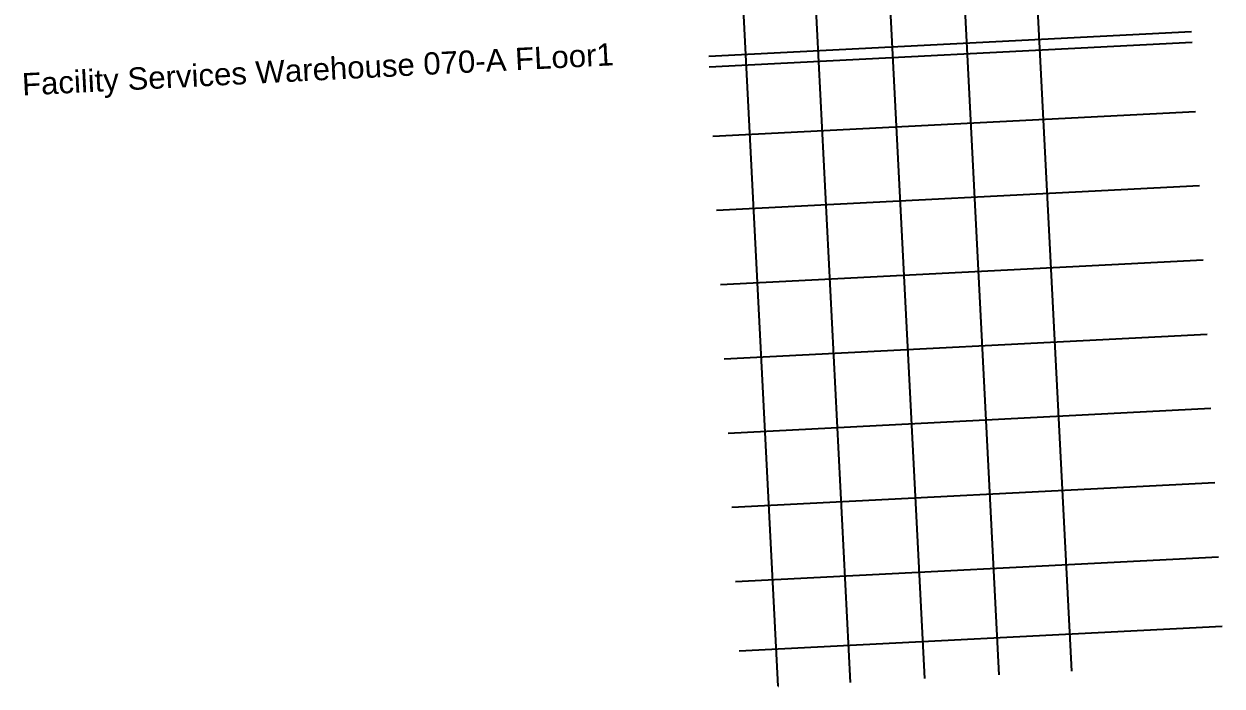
# Model space of a CAD drawing. Header units: inches. Extents: x 69212828 to 69219259, y 27687100 to 27691803.
# Drawn here: x 69215393 to 69219259, y 27687100 to 27689238 of the extents above; entities that cross this region are included whole.
import ezdxf

# ---------------------------------------------------------------- set-up
doc = ezdxf.new("R2010")
doc.units = ezdxf.units.IN
doc.header["$LTSCALE"] = 50
doc.header["$MEASUREMENT"] = 0
for name, color, linetype in [('A-GRID', 1, 'CONTINUOUS'), ('A-TTLB', 4, 'CONTINUOUS'), ('A-WALL', 5, 'CONTINUOUS')]:
    doc.layers.add(name, color=color, linetype=linetype)
doc.styles.add('CP_TITLE', font='arial.ttf', dxfattribs={"width": 0.85, "height": 0.125})

msp = doc.modelspace()

# ---------------------------------------------------------------- linework, layer by layer
at = {"layer": 'A-GRID'}
for p, q in [((69218060.6, 27687112.4), (69217822, 27691766.3)), ((69218300.3, 27687124.7), (69218061.7, 27691778.6)), ((69218540, 27687137), (69218301.4, 27691790.9)), ((69218773.7, 27687149), (69218597, 27690594.5)), ((69217826.9, 27687100.5), (69217650.3, 27690545.9)), ((69217602.5, 27689133.6), (69219160.5, 27689213.5)), ((69217604.3, 27689099.7), (69219162.2, 27689179.6)), ((69217615.7, 27688876), (69219173.7, 27688955.8)), ((69217628, 27688636.3), (69219186, 27688716.2)), ((69217640.3, 27688396.6), (69219198.3, 27688476.5)), ((69217652.6, 27688156.9), (69219210.5, 27688236.8)), ((69217664.9, 27687917.2), (69219222.8, 27687997.1)), ((69217677.2, 27687677.5), (69219235.1, 27687757.4)), ((69217689.5, 27687437.9), (69219247.4, 27687517.7)), ((69217700.9, 27687214.2), (69219258.9, 27687294))]:
    msp.add_line(p, q, dxfattribs=at)
at = {"layer": 'A-WALL', "linetype": 'ByBlock'}
msp.add_line((69217826.9, 27687100.5), (69217827.9, 27687100.5), dxfattribs=at)
msp.add_line((69217826.9, 27687100.5), (69217827.9, 27687100.5), dxfattribs=at)

# ---------------------------------------------------------------- texts
at = {"layer": 'A-TTLB', "style": 'CP_TITLE'}
msp.add_text('Facility Services Warehouse 070-A FLoor1', height=72, rotation=2.9349, dxfattribs=at).set_placement((69215388.6, 27689006.8))

doc.saveas('drawing.dxf')
